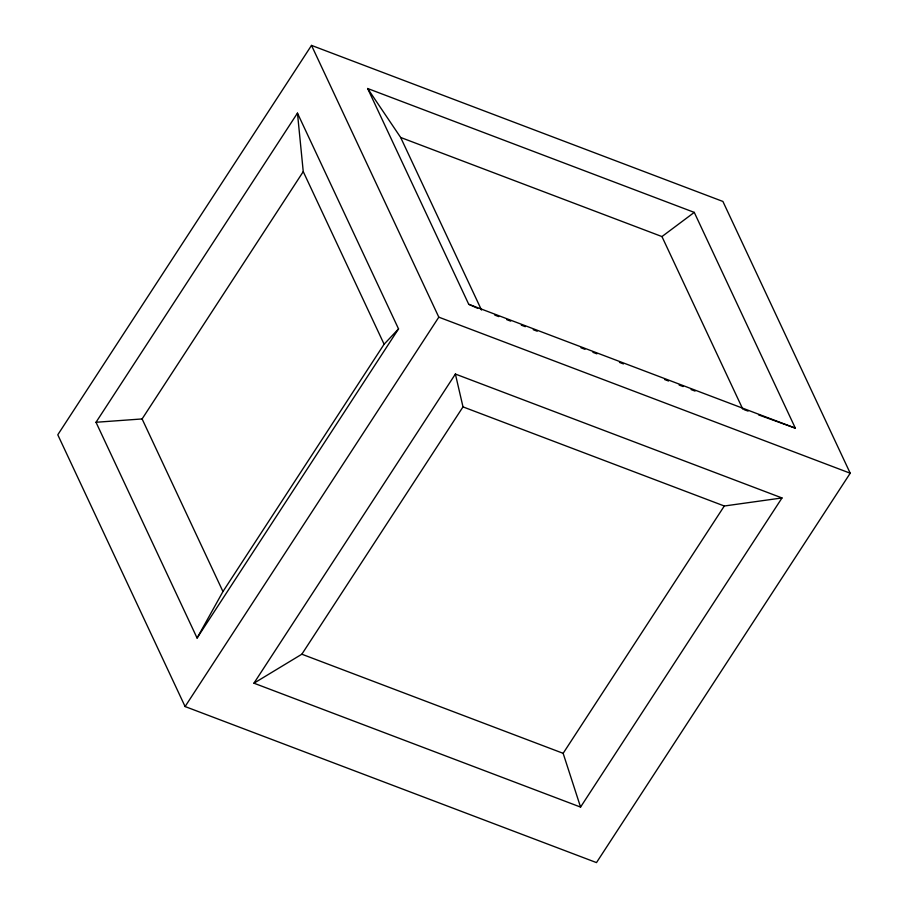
<?xml version="1.0" encoding="UTF-8"?>
<svg xmlns="http://www.w3.org/2000/svg" width="908" height="908" viewBox="0 0 908 908"><rect width="100%" height="100%" fill="white"/><g stroke="black" fill="none" stroke-linecap="round" stroke-linejoin="round"><path stroke-width="1.36" d="M197.081 638.04L222.959 591.551L384.107 344.234L398.533 328.889L297.461 113.125L96.01 422.277L197.081 638.04L398.533 328.889M311.512 45.4L57.783 434.784L185.096 706.549L596.488 862.6L850.217 473.216L722.904 201.451L311.512 45.4L438.814 317.164L850.217 473.216M96.01 422.277L142.102 418.94L303.249 171.623L297.461 113.125M185.096 706.549L438.814 317.164M253.945 683.191L455.385 374.051L782.004 497.947L580.564 807.087L253.945 683.191L301.853 654.203L463.001 406.886L455.385 374.051M580.564 807.087L563.142 753.322L724.3 506.006L782.004 497.947M694.268 212.393L367.649 88.507L400.655 137.46L661.955 236.568L694.268 212.393L795.34 428.156L758.566 414.877M744.117 409.656L748.067 411.086M367.649 88.507L468.721 304.271L795.34 428.156M494.781 315.099L498.753 316.608M506.709 319.627L510.693 321.137M521.306 325.166L525.289 326.676M533.246 329.695L537.218 331.204M580.995 347.798L584.968 349.308M592.924 352.327L596.908 353.836M619.46 362.394L623.433 363.904M664.554 379.499L668.538 381.008M679.139 385.037L683.122 386.547M691.079 389.566L695.063 391.076M463.001 406.886L724.3 506.006M301.853 654.203L563.142 753.322M468.721 304.271L477.676 308.323M661.955 236.568L742.812 409.179M400.655 137.46L481.512 310.071M303.249 171.623L384.107 344.234M142.102 418.94L222.959 591.551"/></g></svg>
